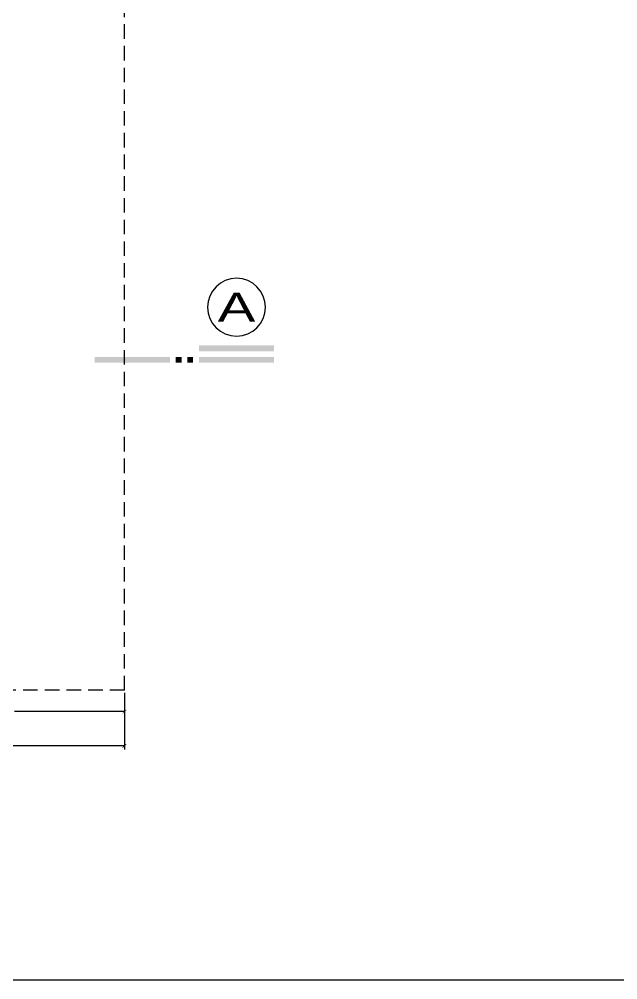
# Model space of a CAD drawing. Header units: millimetres. Extents: x 470 to 592, y 144 to 194.
# Drawn here: x 541.51 to 551.85, y 152.43 to 169.02 of the extents above; entities that cross this region are included whole.
import ezdxf
from ezdxf.enums import TextEntityAlignment as Align

# ---------------------------------------------------------------- set-up
doc = ezdxf.new("R2010")
doc.units = ezdxf.units.MM
doc.linetypes.add('HIDDEN', pattern=[0.375, 0.25, -0.125])
for name, color, linetype in [('COTA', 1, 'Continuous'), ('ESPEC', 2, 'Continuous'), ('REG200-290', 6, 'Continuous'), ('TELHADO', 2, 'HIDDEN')]:
    doc.layers.add(name, color=color, linetype=linetype)
doc.styles.add('ARIAL', font='arial.ttf')
doc.styles.add('REGUA200', font='arial.ttf', dxfattribs={"width": 1.4})
doc.dimstyles.get("Standard").update_dxf_attribs({"dimtxt": 0.13, "dimasz": 0.05, "dimexe": 0.06, "dimexo": 0.0625, "dimgap": 0.09, "dimtad": 0, "dimzin": 0, "dimdsep": 46, "dimtxsty": 'ARIAL', "dimblk1": 'DOT', "dimblk2": 'DOT', "dimsah": 1, "dimcen": 0.06, "dimclrt": 4, "dimadec": 0, "dimazin": 0, "dimtfac": 1, "dimtofl": 0, "dimtmove": 0, "dimatfit": 3, "dimldrblk": 'DOT', "dimfxl": 0, "dimtolj": 1, "dimtzin": 0, "dimarcsym": 0})

# ---------------------------------------------------------------- blocks, each defined once
blk = doc.blocks.new('CORTE1')
at = {"color": 0, "linetype": 'ByBlock'}
blk.add_circle((0, 9.58), 5, dxfattribs=at)
at = {"color": 4, "linetype": 'ByBlock'}
for points in [[(-6.5, 2), (-6.5, 3), (6.5, 2), (6.5, 3)], [(-6.5, 0), (-6.5, 1), (6.5, 0), (6.5, 1)], [(7.5, 0), (7.5, 1), (8.5, 0), (8.5, 1)], [(9.5, 0), (9.5, 1), (10.5, 0), (10.5, 1)], [(11.5, 0), (11.5, 1), (24.5, 0), (24.5, 1)]]:
    blk.add_solid(points, dxfattribs=at)
blk = doc.blocks.new('_ArchTick')
at = {"layer": 'COTA', "color": 0, "const_width": 0.15}
blk.add_lwpolyline([(-0.5, -0.5), (0.5, 0.5)], dxfattribs=at)
blk = doc.blocks.new('*D78')
at = {"layer": 'COTA', "color": 0, "transparency": 16777216}
for p, q in [((523.328, 157.368), (523.328, 156.407)), ((543.328, 157.385), (543.328, 156.407)), ((523.328, 156.467), (532.895, 156.467)), ((543.328, 156.467), (533.761, 156.467))]:
    blk.add_line(p, q, dxfattribs=at)
at = {"layer": 'DEFPOINTS', "color": 0, "transparency": 16777216}
for p in [(523.328, 157.428), (543.328, 157.445), (543.328, 156.467)]:
    blk.add_point(p, dxfattribs=at)
at = {"layer": 'COTA', "color": 0, "transparency": 16777216, "xscale": 0.06350000000000001, "yscale": 0.06350000000000001, "zscale": 0.06350000000000001, "rotation": 180}
blk.add_blockref('_ArchTick', (523.328, 156.467), dxfattribs=at)
at = {"layer": 'COTA', "color": 0, "transparency": 16777216, "xscale": 0.06350000000000001, "yscale": 0.06350000000000001, "zscale": 0.06350000000000001}
blk.add_blockref('_ArchTick', (543.328, 156.467), dxfattribs=at)
at = {"layer": 'COTA', "color": 4, "transparency": 16777216, "insert": (533.328, 156.467), "char_height": 0.22, "attachment_point": 5, "style": 'ARIAL'}
blk.add_mtext('\\A1;20.00', dxfattribs=at)
blk = doc.blocks.new('*D83')
at = {"layer": 'COTA', "color": 0, "transparency": 16777216}
for p, q in [((538.828, 157.385), (538.828, 156.998)), ((543.328, 157.385), (543.328, 156.998)), ((538.828, 157.058), (540.728, 157.058)), ((543.328, 157.058), (541.428, 157.058))]:
    blk.add_line(p, q, dxfattribs=at)
at = {"layer": 'DEFPOINTS', "color": 0, "transparency": 16777216}
for p in [(538.828, 157.445), (543.328, 157.445), (538.828, 157.058)]:
    blk.add_point(p, dxfattribs=at)
at = {"layer": 'COTA', "color": 0, "transparency": 16777216, "xscale": 0.06350000000000001, "yscale": 0.06350000000000001, "zscale": 0.06350000000000001, "rotation": 180}
blk.add_blockref('_ArchTick', (538.828, 157.058), dxfattribs=at)
at = {"layer": 'COTA', "color": 0, "transparency": 16777216, "xscale": 0.06350000000000001, "yscale": 0.06350000000000001, "zscale": 0.06350000000000001}
blk.add_blockref('_ArchTick', (543.328, 157.058), dxfattribs=at)
at = {"layer": 'COTA', "color": 4, "transparency": 16777216, "insert": (541.078, 157.058), "char_height": 0.22, "attachment_point": 5, "style": 'ARIAL'}
blk.add_mtext('\\A1;4.50', dxfattribs=at)

msp = doc.modelspace()

# ---------------------------------------------------------------- linework, layer by layer
msp.add_line((511.849, 152.428), (591.849, 152.428))
at = {"layer": 'TELHADO'}
for q in [(543.328, 173.428), (523.328, 157.428)]:
    msp.add_line((543.328, 157.428), q, dxfattribs=at)

# ---------------------------------------------------------------- block references
at = {"layer": 'ESPEC', "xscale": -0.1000000000000227, "yscale": 0.1000000000000227, "zscale": 0.1}
msp.add_blockref('CORTE1', (545.265, 163.083), dxfattribs=at)

# ---------------------------------------------------------------- texts
at = {"layer": 'REG200-290', "style": 'REGUA200', "width": 1.4}
msp.add_text('A', height=0.5, dxfattribs=at).set_placement((545.265, 164.041), align=Align.MIDDLE)

# ---------------------------------------------------------------- dimensions: what is measured, and where the dimension line sits
at = {"layer": 'COTA'}
for base, p1, p2, picture, middle in [((543.328, 156.467), (523.328, 157.428), (543.328, 157.445), '*D78', (533.328, 156.467)), ((538.828, 157.058), (543.328, 157.445), (538.828, 157.445), '*D83', (541.078, 157.058))]:
    dim = msp.add_linear_dim(base=base, p1=p1, p2=p2, dimstyle='Standard', override={"dimtxt": 0.22, "dimasz": 0.0635, "dimexo": 0.06, "dimgap": 0.06, "dimtad": 1, "dimblk": 'ARCHTICK', "dimsah": 0, "dimtmove": 2, "dimldrblk": 'ArchTick'}, dxfattribs=at)
    dim.commit()
    dim.dimension.update_dxf_attribs({"geometry": picture, "text_midpoint": middle, "dimtype": 160})

doc.saveas('drawing.dxf')
